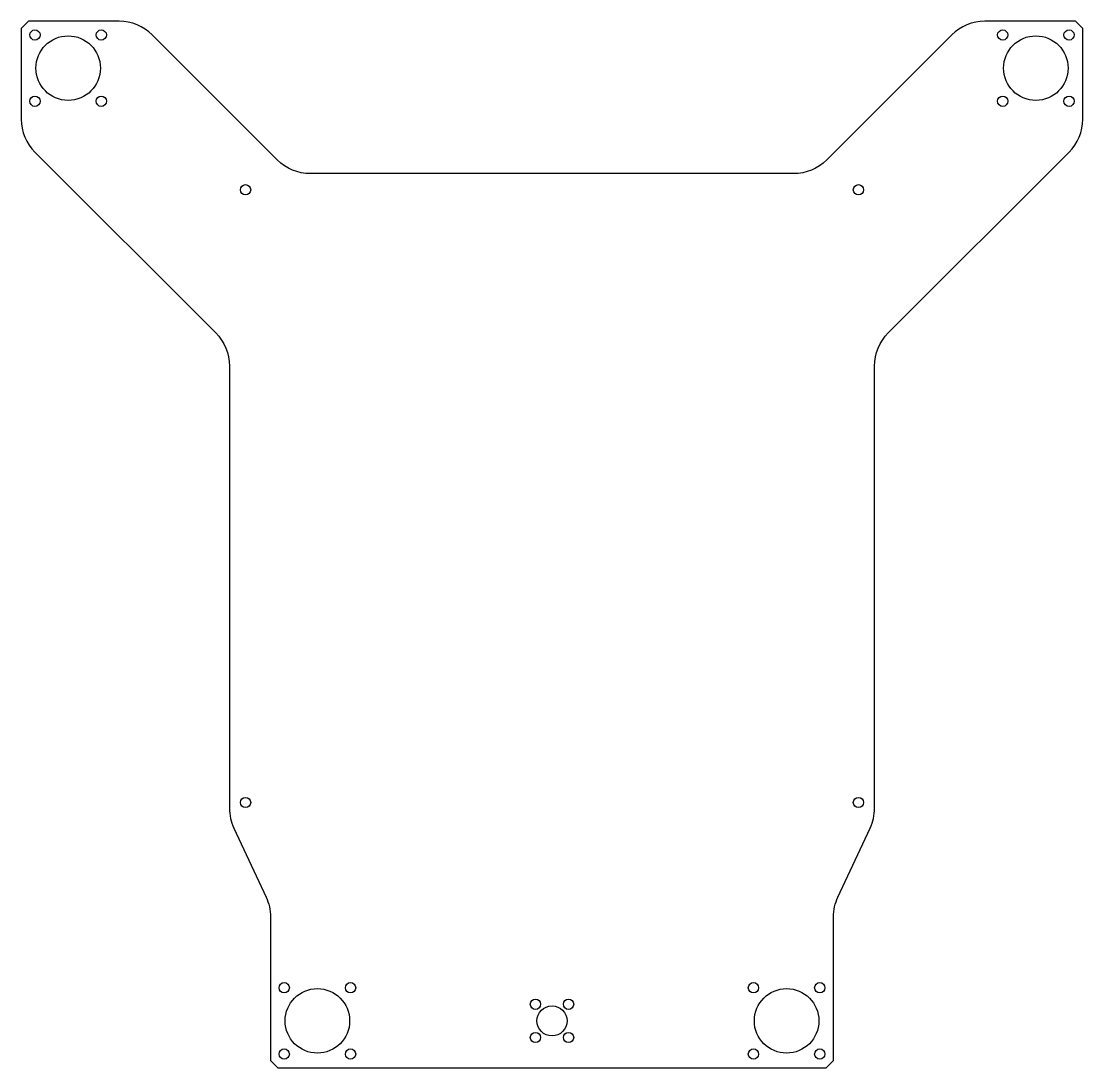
# Model space of a CAD drawing. Header units: millimetres. Extents: x -181 to 181, y -190 to 167.
import ezdxf

# ---------------------------------------------------------------- set-up
doc = ezdxf.new("R2010")
doc.units = ezdxf.units.MM
doc.layers.get('0').update_dxf_attribs({"linetype": 'CONTINUOUS'})

msp = doc.modelspace()

# ---------------------------------------------------------------- linework, layer by layer
msp.add_lwpolyline([(-96, -187.5), (-93.5, -190), (93.5, -190), (96, -187.5), (96, -138.55, -0.109592), (97.5, -131.78), (108.5, -108.22, 0.109592), (110, -101.45), (110, 49.37, -0.198912), (114.69, 60.69), (176.31, 122.31, 0.198912), (181, 133.63), (181, 164.5), (178.5, 167), (147.63, 167, 0.198912), (136.31, 162.31), (93.69, 119.69, -0.198912), (82.37, 115), (-82.37, 115, -0.198912), (-93.69, 119.69), (-136.31, 162.31, 0.198912), (-147.63, 167), (-178.5, 167), (-181, 164.5), (-181, 133.63, 0.198912), (-176.31, 122.31), (-114.69, 60.69, -0.198912), (-110, 49.37), (-110, -101.45, 0.109592), (-108.5, -108.22), (-97.5, -131.78, -0.109592), (-96, -138.55)], format="xyb", close=True)
for centre, radius in [((-176.31, 162.31), 1.75), ((-153.69, 162.31), 1.75), ((153.69, 162.31), 1.75), ((176.31, 162.31), 1.75), ((-165, 151), 11), ((165, 151), 11), ((-176.31, 139.69), 1.75), ((-153.69, 139.69), 1.75), ((153.69, 139.69), 1.75), ((176.31, 139.69), 1.75), ((-104.5, 109.5), 1.75), ((104.5, 109.5), 1.75), ((-104.5, -99.5), 1.75), ((104.5, -99.5), 1.75), ((-91.31, -162.69), 1.75), ((-68.69, -162.69), 1.75), ((68.69, -162.69), 1.75), ((91.31, -162.69), 1.75), ((-80, -174), 11), ((80, -174), 11), ((-5.66, -168.34), 1.75), ((0, -174), 5.13), ((5.66, -168.34), 1.75), ((-5.66, -179.66), 1.75), ((5.66, -179.66), 1.75), ((-91.31, -185.31), 1.75), ((-68.69, -185.31), 1.75), ((68.69, -185.31), 1.75), ((91.31, -185.31), 1.75)]:
    msp.add_circle(centre, radius)

doc.saveas('drawing.dxf')
